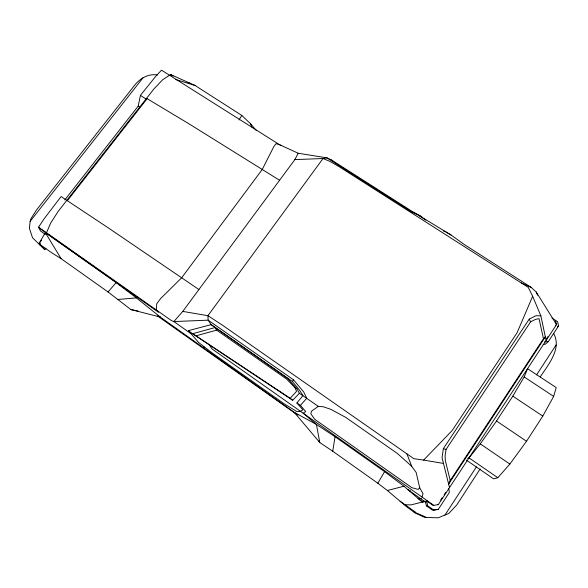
<?xml version="1.0" encoding="UTF-8"?>
<svg xmlns="http://www.w3.org/2000/svg" width="588" height="588" viewBox="0 0 588 588"><rect width="100%" height="100%" fill="white"/><g stroke="black" fill="none" stroke-linecap="round" stroke-linejoin="round"><path stroke-width="0.88" d="M553.609 333.322C562.062 348.757 548.295 364.545 540.291 376.871M157.444 75.007C147.639 73.257 138.915 79.182 133.41 86.826L36.515 209.96L30.958 218.67L30.142 221.345L29.4 228.35L32.538 237.773L44.835 249.687L45.952 248.254M546.098 340.437L540.879 315.881L536.043 315.683L529.237 319.1L443.367 448.615L442.036 457.67L449.504 487.592M543.466 338.688L539.034 318.667L535.411 319.416L530.582 321.849L446.035 449.489L445.094 455.913L445.314 460.455L450.224 480.55L448.607 484.078L545.341 336.873L543.466 338.688L450.224 480.55M480.168 468.915L456.751 504.96L448.842 513.427L438.2 517.815L424.734 517.389L414.996 512.92L406.345 506.511L387.367 490.502L377.834 483.24L332.749 451.239L335.042 436.7L316.425 424.433L294.345 412.438L160.296 317.057L136.394 297.888L116.137 282.608L45.32 232.627L38.911 243.689L51.84 252.869L61.108 258.661L108.052 291.979L130.903 309.567L160.296 317.057L157.878 315.793M64.798 199.942L138.187 106.141L140.407 95.374L156.283 75.668L161.524 70.185L280.917 145.559M466.372 460.103L493.582 478.852L497.823 477.713L509.855 464.064L526.525 441.257L542.783 416.113L553.646 396.393L556.219 387.565L527.539 368.705L524.18 376.937L512.817 396.143L496.515 421.001L480.271 443.866L469.004 457.883L467.651 458.559M421.978 497.029L423.029 493.685L419.722 487.797L416.157 472.487L411.696 466.277L397.326 453.444L345.737 417.384L330.846 409.344L323.268 406.771L318.284 406.359L299.388 393.284L296.889 388.756L287.664 378.444L211.151 324.649L208.145 320.166L207.917 315.697L323.025 158.517L326.899 157.841L331.426 159.943L412.122 211.408L421.375 216.406L422.529 217.611M46.511 232.752L50.664 223.072L58.249 211.29L154.078 88.737L162.656 79.777L169.513 75.227M182.765 311.397L294.838 159.62L323.025 158.517L329.581 161.23L338.504 166.279L528.237 287.37L532.654 296.264L517.095 332.712L452.099 430.636L423.625 460.088L413.842 458.677L222.734 325.377L207.917 315.697L182.765 311.397L173.857 321.562L171.468 320.607L38.536 227.152L44.276 218.589L61.101 196.561L108.699 228.159L198.913 289.531M294.838 159.62L298.197 153.248L326.899 157.841L411.762 211.981L419.024 215.539L451.363 235.222L464.535 244.681L531.089 287.326L536.249 292.008L556.513 324.576L438.347 504.577L433.135 505.474L426.844 501.035L427.527 505.687L433.812 510.127L438.295 509.34L449.342 492.501L448.806 488.606M377.834 483.24L384.574 471.657L335.042 436.7M239.007 119.967L241.8 115.432L195.032 85.458L170.865 74.639L169.329 75.514M411.762 211.981L412.122 211.408M444.91 515.095L476.456 466.835M536.565 374.872L556.108 344.987M440.655 500.087L442.161 497.786M444.175 494.721L445.682 492.428M546.539 338.82L548.009 336.571M543.128 344.678L545.568 344.031L548.303 341.599L558.6 325.899L557.549 321.673L551.963 318.064M423.83 500.476L422.831 501.902L411.152 504.871L405.073 504.769M292.354 381.436L211.151 324.649L188.351 330.647L198.634 342.51L212.15 352.94L284.055 403.735L296.918 411.615L300.475 411.313L302.879 409.873L296.903 402.986L302.93 395.592L299.498 390.138L292.354 381.436L293.537 379.833L208.145 320.166L173.857 321.562L190.894 333.58M38.911 243.689L41.586 240.257M39.396 244.924L40.513 243.498M67.488 200.523L147.11 98.674L188.88 123.759L279.587 180.281M30.142 221.345L143.222 77.535M108.052 291.979L116.137 282.608M296.903 402.986L300.439 405.33L306.752 398.274L303.695 391.939L293.537 379.833M299.388 393.284L292.684 400.274L192.658 333.697L290.215 398.296L296.558 391.343L294.882 387.573L286.599 379.069L216.656 330.118L214.951 327.582L192.658 333.697L188.351 330.647M419.722 487.797L418.222 489.429L411.894 487.687L314.698 419.273L310.876 413.834L311.361 411.299L318.284 406.359M555.44 325.576L556.513 324.576L555.454 320.298M557.453 326.957L558.6 325.899M147.11 98.674L146.015 99.041L140.407 95.374M196.017 335.836L216.656 330.118M387.367 490.502L403.963 486.225L422.243 502.027L425.852 501.395M424.683 501.498L427.469 500.902M203.095 347.302L204.242 347.052M425.396 501.446L422.831 501.902L418.825 499.065M425.271 501.373L426.425 505.856L427.527 505.687M437.634 504.688L438.347 504.577M438.295 509.34L432.614 510.23L426.425 505.856M117.99 299.483L136.394 297.888M544.569 341.819L548.303 341.599M188.123 83.018L189.865 83.055M417.972 498.33L421.405 498.69M423.625 460.088L443.359 463.418M130.903 309.567L137.915 310.986M413.842 511.832L426.366 517.381M443.256 230.981L444.991 231.4L451.363 235.222M175.775 79.52L195.032 85.458M443.367 448.615L446.035 449.489M521.343 282.968L531.089 287.326M298.197 153.248L279.403 144.604L276.037 143.7L273.846 146.537L262.248 169.476L181.663 277.793L160.399 298.777L156.724 303.798L156.327 309.957L158.407 312.184L38.904 227.85M410.453 490.899L408.028 489.738L426.043 502.461M294.882 387.573L296.889 388.756M419.024 215.539L425.837 220.14M170.865 74.639L173.137 76.102M138.187 106.141L139.716 107.148M524.18 376.937L553.646 396.393M512.817 396.143L542.783 416.113M332.749 451.239L319.784 442.536L294.345 412.438L297.954 415.055M496.515 421.001L526.525 441.257M480.271 443.866L509.855 464.064M469.004 457.883L497.823 477.713M433.812 505.371L211.952 348.868L209.21 344.715M45.203 234.289L40.513 230.981L38.536 227.152M157.702 316.109L296.837 414.459M400.068 501.211L415.532 512.199M384.574 471.657L403.963 486.225M290.215 398.296L292.684 400.274M331.426 159.943L333.146 161.524M241.8 115.432L250.532 123.752L256.375 130.558M40.535 245.211L44.835 249.687M300.439 405.33L305.701 411.556L303.151 413.202L316.425 424.433L319.784 442.536L318.88 440.985M61.108 258.661L45.32 232.627L45.688 234.053M529.237 319.1L530.582 321.849M532.654 296.264L540.879 315.881M536.249 292.008L537.491 295.227M406.889 453.826L411.696 466.277M250.532 123.752L251.752 127.03"/></g></svg>
